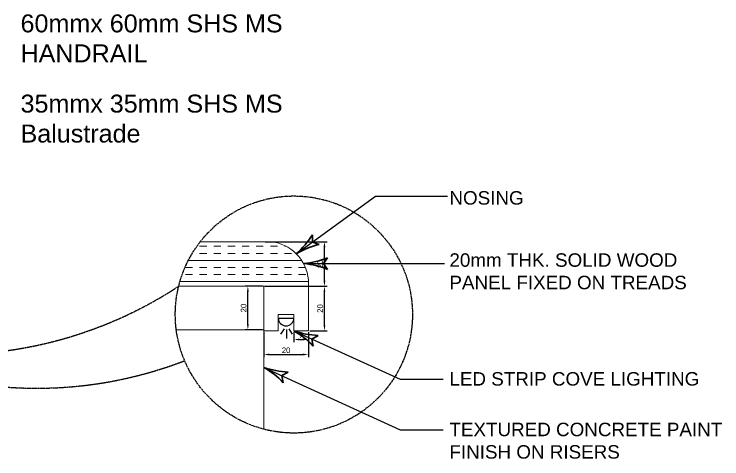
# Model space of a CAD drawing. Header units: millimetres. Extents: x 68727 to 319899, y -4876 to 265722.
# Drawn here: x 167298 to 169268, y -3327 to -2089 of the extents above; entities that cross this region are included whole.
import ezdxf

# ---------------------------------------------------------------- set-up
doc = ezdxf.new("R2010")
doc.units = ezdxf.units.MM
doc.linetypes.add('CENTER2', pattern=[1.125, 0.75, -0.125, 0.125, -0.125])
doc.layers.add('HACH', color=252, linetype='Continuous', lineweight=13)
doc.layers.add('wall', color=5, linetype='Continuous', lineweight=30)
doc.layers.add('TEXTS', color=1, linetype='Continuous')
doc.styles.get("Standard").update_dxf_attribs({"font": 'arial.ttf'})
doc.dimstyles.new('ISO-25', dxfattribs={"dimtxt": 2.5, "dimasz": 2.5, "dimexe": 1.25, "dimexo": 0.625, "dimtad": 1, "dimdec": 0, "dimdsep": 46, "dimtxsty": 'Standard', "dimcen": 2.5, "dimadec": 0, "dimazin": 0, "dimtfac": 1, "dimtdec": 0, "dimtmove": 0, "dimatfit": 3, "dimfxl": 1, "dimarcsym": 0})
doc.dimstyles.new('SC-25', dxfattribs={"dimtxt": 75, "dimasz": 0.4, "dimexe": 1, "dimexo": 100, "dimgap": 25, "dimtad": 1, "dimdec": 0, "dimzin": 0, "dimdsep": 46, "dimtxsty": 'Standard', "dimblk1": 'A1', "dimblk2": 'A1', "dimsah": 1, "dimcen": 0.09, "dimdle": 3, "dimclrd": 1, "dimclre": 1, "dimclrt": 1, "dimadec": 0, "dimazin": 0, "dimtfac": 1, "dimtdec": 0, "dimtofl": 0, "dimtmove": 0, "dimatfit": 2, "dimldrblk": 'A1', "dimfxl": 10, "dimfxlon": 1, "dimtolj": 1, "dimtzin": 0, "dimarcsym": 0})

# ---------------------------------------------------------------- blocks, each defined once
blk = doc.blocks.new('led')
blk.add_line((-3.5, 0), (3.5, 0))
for points in [[(-0.89, -4.77), (-2.52, -7.2)], [(0.14, -5.05), (0.14, -9.1)], [(1.16, -4.77), (2.8, -7.2)]]:
    blk.add_lwpolyline(points)
blk.add_arc((0, 0), 3.5, 180, 0)
blk = doc.blocks.new('*D792')
at = {"color": 0, "lineweight": -2, "transparency": 16777216}
for p, q in [((0, 43.59), (0, 32.29)), ((20, 43.59), (20, 32.29)), ((2.5, 33.54), (17.5, 33.54))]:
    blk.add_line(p, q, dxfattribs=at)
at = {"color": 0, "transparency": 16777216}
for points in [[(2.5, 33.96), (2.5, 33.13), (0, 33.54)], [(17.5, 33.96), (17.5, 33.13), (20, 33.54)]]:
    blk.add_solid(points, dxfattribs=at)
at = {"layer": 'Defpoints', "color": 0, "transparency": 16777216}
for p in [(0, 44.22), (20, 44.22), (20, 33.54)]:
    blk.add_point(p, dxfattribs=at)
at = {"color": 0, "transparency": 16777216, "insert": (10, 35.44), "char_height": 2.5, "attachment_point": 5}
blk.add_mtext('20', dxfattribs=at)
blk = doc.blocks.new('*D249')
at = {"color": 0, "lineweight": -2, "transparency": 16777216}
for p, q in [((169454.35, -8531.4), (169462.2, -8531.4)), ((169460.95, -8548.9), (169460.95, -8533.9)), ((169454.35, -8551.4), (169462.2, -8551.4))]:
    blk.add_line(p, q, dxfattribs=at)
at = {"color": 0, "transparency": 16777216}
for points in [[(169460.54, -8533.9), (169461.37, -8533.9), (169460.95, -8531.4)], [(169460.54, -8548.9), (169461.37, -8548.9), (169460.95, -8551.4)]]:
    blk.add_solid(points, dxfattribs=at)
at = {"layer": 'Defpoints', "color": 0, "transparency": 16777216}
for p in [(169453.73, -8531.4), (169460.95, -8531.4), (169453.73, -8551.4)]:
    blk.add_point(p, dxfattribs=at)
at = {"color": 0, "transparency": 16777216, "insert": (169459.05, -8541.4), "char_height": 2.5, "attachment_point": 5, "rotation": 90}
blk.add_mtext('20', dxfattribs=at)
blk = doc.blocks.new('*D250')
at = {"color": 0, "lineweight": -2, "transparency": 16777216}
for p, q in [((169434.35, -8511.4), (169462.2, -8511.4)), ((169460.95, -8528.9), (169460.95, -8513.9)), ((169434.35, -8531.4), (169462.2, -8531.4))]:
    blk.add_line(p, q, dxfattribs=at)
at = {"color": 0, "transparency": 16777216}
for points in [[(169460.54, -8513.9), (169461.37, -8513.9), (169460.95, -8511.4)], [(169460.54, -8528.9), (169461.37, -8528.9), (169460.95, -8531.4)]]:
    blk.add_solid(points, dxfattribs=at)
at = {"layer": 'Defpoints', "color": 0, "transparency": 16777216}
for p in [(169433.73, -8511.4), (169460.95, -8511.4), (169433.73, -8531.4)]:
    blk.add_point(p, dxfattribs=at)
at = {"color": 0, "transparency": 16777216, "insert": (169459.05, -8521.4), "char_height": 2.5, "attachment_point": 5, "rotation": 90}
blk.add_mtext('20', dxfattribs=at)
blk = doc.blocks.new('*D793')
at = {"color": 0, "lineweight": -2, "transparency": 16777216}
for p, q in [((-0.63, 64.22), (-8.42, 64.22)), ((-7.17, 47.11), (-7.17, 61.72)), ((-0.63, 44.61), (-8.42, 44.61))]:
    blk.add_line(p, q, dxfattribs=at)
at = {"color": 0, "transparency": 16777216}
for points in [[(-7.59, 61.72), (-6.75, 61.72), (-7.17, 64.22)], [(-7.59, 47.11), (-6.75, 47.11), (-7.17, 44.61)]]:
    blk.add_solid(points, dxfattribs=at)
at = {"layer": 'Defpoints', "color": 0, "transparency": 16777216}
for p in [(-7.17, 64.22), (0, 64.22), (0, 44.61)]:
    blk.add_point(p, dxfattribs=at)
at = {"color": 0, "transparency": 16777216, "insert": (-9.07, 54.41), "char_height": 2.5, "attachment_point": 5, "rotation": 90}
blk.add_mtext('20', dxfattribs=at)
blk = doc.blocks.new('*D251')
at = {"color": 0, "lineweight": -2, "transparency": 16777216}
for p, q in [((169447.23, -8552.03), (169447.23, -8556.58)), ((169453.73, -8552.03), (169453.73, -8556.58)), ((169449.73, -8555.33), (169451.23, -8555.33))]:
    blk.add_line(p, q, dxfattribs=at)
at = {"color": 0, "transparency": 16777216}
for points in [[(169449.73, -8554.91), (169449.73, -8555.75), (169447.23, -8555.33)], [(169451.23, -8554.91), (169451.23, -8555.75), (169453.73, -8555.33)]]:
    blk.add_solid(points, dxfattribs=at)
at = {"layer": 'Defpoints', "color": 0, "transparency": 16777216}
for p in [(169447.23, -8551.4), (169453.73, -8551.4), (169453.73, -8555.33)]:
    blk.add_point(p, dxfattribs=at)
at = {"color": 0, "transparency": 16777216, "insert": (169450.48, -8553.45), "char_height": 2.5, "attachment_point": 5}
blk.add_mtext('7', dxfattribs=at)
blk = doc.blocks.new('A1')
at = {"layer": 'wall', "color": 1}
for p, q in [((-138.1, 0), (-167.3, 40.5)), ((-167.3, -40.5), (-138.1, 0))]:
    blk.add_line(p, q, dxfattribs=at)
for centre, start, end in [((53.3, 586.5), 248, 264.8035), ((53.3, -586.5), 95.1965, 112)]:
    blk.add_arc(centre, 588.9, start, end, dxfattribs=at)
blk = doc.blocks.new('vsvr')
at = {"layer": 'HACH'}
h = blk.add_hatch(dxfattribs=at)
h.set_pattern_fill('INSUL', color=256)
h.paths.add_polyline_path([(-28.54, 84.22, 0.105462), (-38.22, 64.22), (0, 64.22), (20, 64.22), (20, 67.06, 0.370214), (2.84, 84.22)])
at = {"color": 3, "linetype": 'CENTER2'}
blk.add_circle((13.5, 51.52), 53.26, dxfattribs=at)
at = {"layer": 'wall', "color": 4, "lineweight": 0}
for p, q in [((2.84, 84.22), (-28.54, 84.22)), ((0, 64.22), (-38.22, 64.22)), ((20, 64.22), (0, 64.22))]:
    blk.add_line(p, q, dxfattribs=at)
at = {"layer": 'wall', "color": 4, "lineweight": 15}
for p, q in [((20, 64.22), (20, 67.06)), ((0, 0), (0, 64.22))]:
    blk.add_line(p, q, dxfattribs=at)
at = {"layer": 'wall', "color": 4, "lineweight": 0}
for points in [[(13.5, 44.22), (13.5, 51.52), (6.5, 51.52), (6.5, 44.22), (0, 44.22), (0, 64.22), (20, 64.22)], [(20, 64.22), (20, 44.22), (13.5, 44.22)]]:
    blk.add_lwpolyline(points, dxfattribs=at)
at = {"layer": 'wall', "lineweight": 15, "ltscale": 10}
blk.add_lwpolyline([(0, 0), (0, 44.61), (-39.31, 44.61)], dxfattribs=at)
at = {"layer": 'wall', "color": 4, "lineweight": 0}
blk.add_arc((1.42, 65.64), 18.63, 4.3694, 85.6306, dxfattribs=at)
blk.add_blockref('led', (10, 49.9))
for base, p1, p2, picture, middle in [((27.23, 84.22), (0, 64.22), (0, 84.22), '*D250', (25.32, 74.22)), ((27.23, 64.22), (20, 44.22), (20, 64.22), '*D249', (25.32, 54.22))]:
    dim = blk.add_linear_dim(base=base, p1=p1, p2=p2, angle=90, dimstyle='ISO-25')
    dim.commit()
    dim.dimension.update_dxf_attribs({"geometry": picture, "text_midpoint": middle, "insert": (-169433.73, 8595.62)})
dim = blk.add_linear_dim(base=(-7.17, 64.22), p1=(0, 44.61), p2=(0, 64.22), angle=90, dimstyle='ISO-25')
dim.commit()
dim.dimension.update_dxf_attribs({"geometry": '*D793', "text_midpoint": (-9.07, 54.41)})
dim = blk.add_linear_dim(base=(20, 33.54), p1=(0, 44.22), p2=(20, 44.22), dimstyle='ISO-25')
dim.commit()
dim.dimension.update_dxf_attribs({"geometry": '*D792', "text_midpoint": (10, 35.44)})
dim = blk.add_linear_dim(base=(20, 40.29228152), p1=(13.5, 44.2169582), p2=(20, 44.21695821), dimstyle='ISO-25')
dim.commit()
dim.dimension.update_dxf_attribs({"geometry": '*D251', "text_midpoint": (16.75, 42.16728152), "insert": (-169433.72697978, 8595.62191599)})

msp = doc.modelspace()

# ---------------------------------------------------------------- linework, layer by layer
at = {"color": 3, "linetype": 'CENTER2'}
for centre, radius, start, end in [((167117.8, -1872.5), 1164.2, 255.8391, 303.2268), ((167360.6, -1986.2), 1144.1, 242.5358, 291.0885)]:
    msp.add_arc(centre, radius, start, end, dxfattribs=at)

# ---------------------------------------------------------------- block references
at = {"xscale": 6.197797859513823, "yscale": 6.197797859513823, "zscale": 6.197797859513823}
msp.add_blockref('vsvr', (167992.7, -3244.4), dxfattribs=at)

# ---------------------------------------------------------------- texts
at = {"layer": 'TEXTS', "linetype": 'Continuous', "lineweight": 25, "attachment_point": 1, "rotation": 360}
for s, width, gutter_width, insert, char_height in [('60mmx 60mm SHS MS HANDRAIL', 1011.877, 12.5, (167315.5, -2089.5), 50), ('35mmx 35mm SHS MS Balustrade', 1011.877, 12.5, (167315.5, -2312.8), 50), ('NOSING', 758.908, 9.38, (168509.3, -2581.6), 37.5), ('20mm THK. SOLID WOOD PANEL FIXED ON TREADS', 758.908, 9.38, (168509.3, -2754.7), 37.5), ('LED STRIP COVE LIGHTING', 758.908, 9.38, (168509.3, -3085.5), 37.5), ('TEXTURED CONCRETE PAINT FINISH ON RISERS', 758.908, 9.38, (168509.3, -3226.4), 37.5)]:
    msp.add_mtext_dynamic_manual_height_columns(s, width=width, gutter_width=gutter_width, heights=[0], dxfattribs=dict(at, insert=insert, char_height=char_height))

# ---------------------------------------------------------------- leaders
for points in [[(168083.1, -2756), (168304, -2595.6), (168503.9, -2595.6)], [(168103.4, -2783.4), (168495.5, -2783.4)], [(168076.3, -2970.4), (168372, -3104.9), (168491.5, -3104.9)], [(167992.7, -3072.3), (168372, -3245.9), (168491.5, -3245.9)]]:
    msp.add_leader(points, dimstyle='SC-25', override={"dimgap": 25, "dimtad": 0})

doc.saveas('drawing.dxf')
